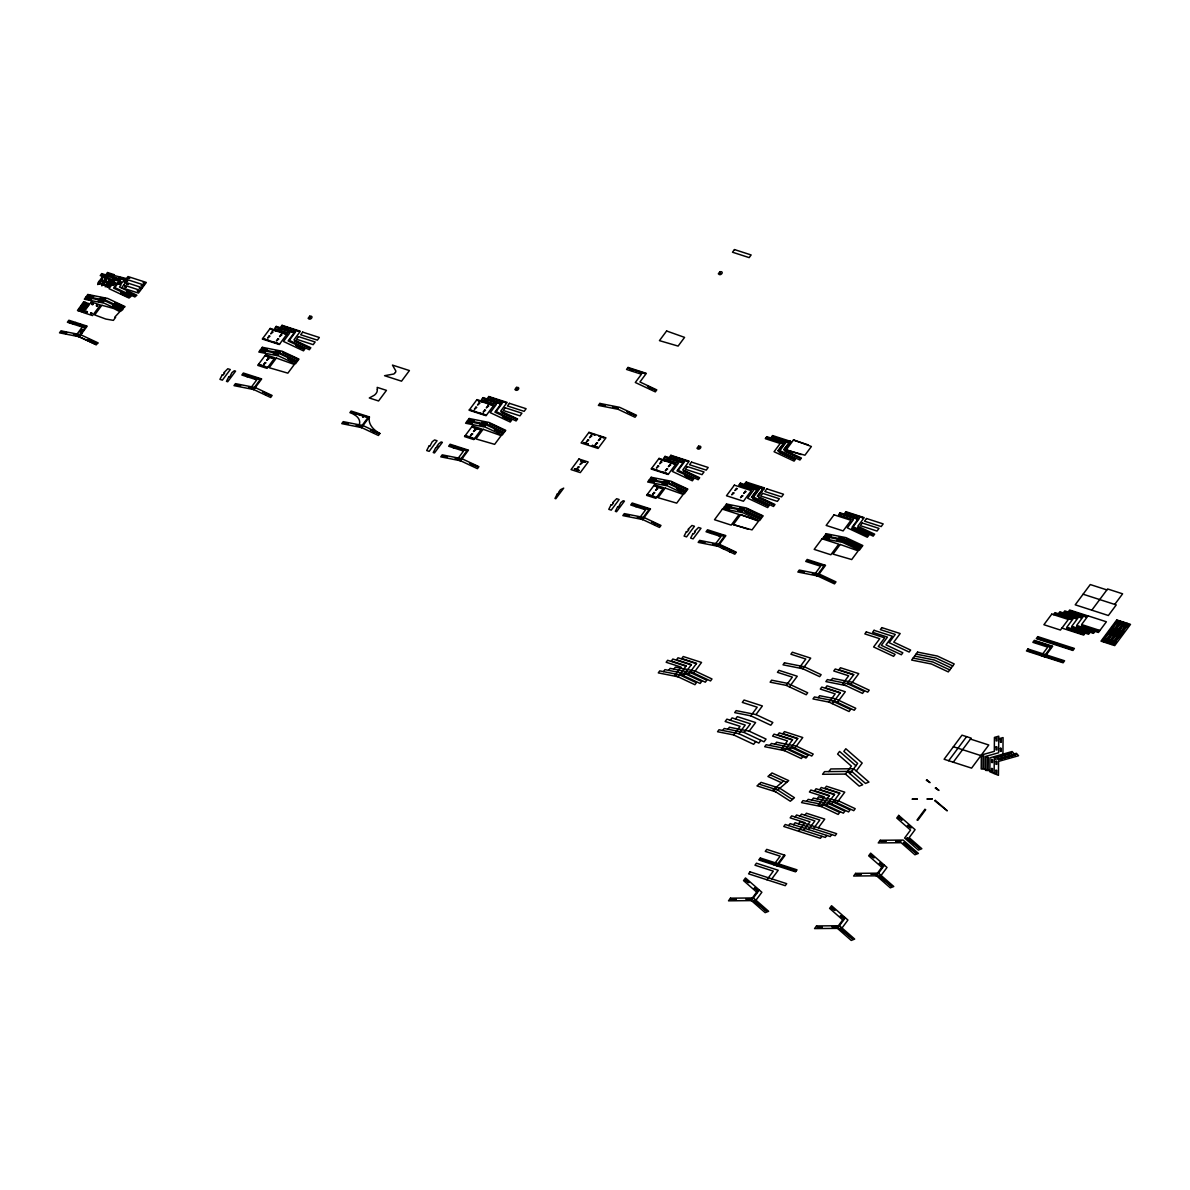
<?xml version="1.0" encoding="UTF-8"?>
<svg xmlns="http://www.w3.org/2000/svg" width="1190" height="1190" viewBox="0 0 1190 1190"><rect width="100%" height="100%" fill="white"/><g stroke="black" fill="none" stroke-linecap="round" stroke-linejoin="round"><path stroke-width="1.5" d="M994.141 773.545L994.245 759.607L1016.424 753.315L1018.566 755.724L998.559 761.392L998.455 775.345L989.842 771.76L989.946 757.822L1012.125 751.53L1014.267 753.939M1002.932 754.133L1003.066 737.577L998.737 738.797M632.158 369.376L631.384 370.402L632.976 369.644M640.666 372.113L639.908 373.154L641.499 372.381M75.744 322.46L75.208 323.174L79.79 324.662L80.325 323.948M86.364 325.896L78.481 336.502L96.167 344.669L98.205 342.958L80.786 334.777L60.973 330.85L59.5 332.843L79.343 336.77L87.197 326.164L68.871 320.244L67.384 322.237L82.274 327.042L76.145 335.283L96.167 344.669M125.694 282.387L121.752 287.683L138.442 293.067L146.325 282.461L127.985 276.541L124.043 281.851L142.383 287.772M264.448 339.12L269.029 340.608M271.632 329.466L276.214 330.954M280.334 328.336L279.62 329.288L281.152 328.604M246.36 376.471L247.49 374.969M247.193 376.739L248.308 375.237M273.269 341.976L277.85 343.449M280.438 332.322L285.02 333.795M285.05 328.752L286.18 327.235M285.883 329.02L286.998 327.503M260.803 365.181L265.385 366.654M267.259 356.479L271.841 357.967M288.858 331.088L288.144 332.04L289.676 331.356M254.883 379.223L256.014 377.721M255.716 379.491L256.832 377.989M293.573 331.504L294.704 329.987M294.406 331.772L295.522 330.255M260.863 378.688L252.964 389.294L253.797 389.561L261.681 378.955L243.355 373.035L241.868 375.029L256.772 379.833L250.644 388.089L270.651 397.475L272.123 395.482L255.27 387.568L235.471 383.641L233.984 385.634L253.797 389.561M355.245 412.96L354.129 414.477L356.078 413.228M363.768 415.712L362.653 417.229L364.601 415.979M368.617 416.693L360.734 427.299L361.552 427.567L369.436 416.961L351.11 411.041L349.905 412.662A16.258 9.788 5.6 0 1 358.398 426.079L378.405 435.466L379.878 433.487A28.307 17.032 5.6 0 1 369.436 416.961M471.225 410.327L475.807 411.799M478.395 400.673L482.991 402.146M487.112 399.528L486.398 400.495L487.93 399.795M453.137 447.678L454.268 446.161M453.955 447.946L455.086 446.429M480.046 413.168L484.628 414.656M487.216 403.514L491.797 405.002M491.827 399.944L492.943 398.442M492.645 400.212L493.776 398.71M467.566 436.373L472.162 437.861M474.037 427.686L478.618 429.159M495.635 402.279L494.921 403.246L496.453 402.547M461.661 450.43L462.791 448.913M462.479 450.698L463.609 449.18M500.35 402.696L501.466 401.194M501.169 402.964L502.299 401.461M467.625 449.894L459.742 460.5L460.575 460.768L468.458 450.162L450.132 444.242L448.645 446.235L463.535 451.04L457.406 459.281L477.428 468.667L478.901 466.673L462.047 458.775L442.234 454.848L440.761 456.841L460.575 460.768M653.31 469.098L657.891 470.571M660.48 459.444L665.061 460.932M669.182 458.314L668.468 459.266L670.015 458.581M635.207 506.449L636.338 504.947M636.04 506.717L637.156 505.214M662.116 471.939L666.697 473.427M669.286 462.285L673.882 463.773M673.897 458.73L675.028 457.213M674.73 458.998L675.846 457.481M649.651 495.159L654.232 496.632M656.121 486.457L660.703 487.93M677.705 461.065L676.991 462.018L678.523 461.318M643.731 509.201L644.861 507.699M644.563 509.469L645.679 507.952M682.42 461.482L683.551 459.965M683.253 461.75L684.369 460.232M649.71 508.666L641.827 519.271L642.645 519.539L650.528 508.933L632.202 503.013L630.73 505.006L645.62 509.811L639.491 518.052L659.498 527.438L660.971 525.459L644.132 517.546L624.319 513.619L622.831 515.612L642.645 519.539M766.895 437.905L783.927 442.814M772.741 436.804L789.773 441.713M740.492 484.36L757.524 489.269M746.323 483.259L763.37 488.168M710.534 533.209L711.308 532.168M711.367 533.477L712.141 532.436M784.284 442.338L777.873 450.951L784.686 442.472M719.058 535.961L719.831 534.92M790.13 441.237L783.719 449.85L790.532 441.371M719.89 536.229L720.664 535.188M757.881 488.793L751.47 497.405L758.283 488.926M725.037 535.426L717.154 546.031L717.972 546.299L725.855 535.693L707.529 529.773L706.042 531.752L720.947 536.571L714.818 544.812L734.825 554.198L736.298 552.205L719.444 544.306L699.646 540.379L698.158 542.372L717.972 546.299M763.727 487.692L757.316 496.304L764.129 487.826M663.47 671.621L664.942 669.628L688.475 674.299L696.626 663.321L681.736 658.516L683.224 656.523L701.55 662.443L693.666 673.049L670.134 668.378L668.661 670.372M673.852 669.122L675.325 667.129L695.139 671.056L711.992 678.969L710.519 680.948L690.498 671.562M824.7 565.086L816.816 575.692L817.634 575.96L825.533 565.354L807.192 559.449L805.719 561.427L820.609 566.232L814.481 574.487L834.488 583.874L835.975 581.88L819.122 573.982L799.308 570.055L797.836 572.033L817.634 575.96M722.732 730.481L724.204 728.488L744.018 732.415L764.025 741.801L766.048 739.079L749.194 731.166L729.396 727.239L727.908 729.232M730.333 720.248L732.088 717.882L750.429 723.803L744.018 732.415M735.524 718.998L737.279 716.633L755.605 722.553L749.194 731.166M733.65 734.929L740.061 726.317L725.156 721.497L726.912 719.147L745.238 725.052L738.826 733.68L719.028 729.753L717.54 731.731L733.65 734.929L753.657 744.315L755.68 741.578M750.801 715.83L757.197 707.202L742.307 702.398L744.062 700.032L762.388 705.953L755.977 714.565L736.179 710.638L734.691 712.631L750.801 715.83L770.808 725.216L772.831 722.479L755.977 714.565M786.218 685.366L806.225 694.752L807.698 692.773L787.691 683.372L771.596 680.189L770.123 682.182L786.218 685.366L792.347 677.125L777.442 672.32L778.929 670.327L797.255 676.247L789.372 686.853M760.871 740.329L758.833 743.066L738.826 733.68M769.885 745.461L771.358 743.467L794.875 748.138L802.759 737.532L784.433 731.612L782.961 733.605L797.85 738.41L789.699 749.388L766.182 744.732L764.694 746.71L784.507 750.637L792.659 739.659L777.769 734.855M777.501 735.227L779.257 732.861L797.583 738.782M775.077 744.211L776.549 742.218L796.363 746.145L813.201 754.058L811.729 756.037L791.722 746.651M818.17 697.682L819.642 695.704L835.737 698.887L855.759 708.273L854.271 710.266L834.264 700.88L814.451 696.953L812.978 698.932L829.073 702.13L849.08 711.516L850.567 709.523L830.546 700.137M831.066 680.323L832.539 678.345L852.352 682.272L869.206 690.17L867.718 692.163L847.711 682.777M829.073 702.13L835.202 693.889L820.312 689.084L821.784 687.091L840.11 693.011M832.227 703.617L840.393 692.639L825.503 687.82L826.976 685.842L845.302 691.747L837.418 702.353M802.834 756.557L801.361 758.551L781.354 749.164L787.482 740.924L772.593 736.104L774.065 734.126L792.391 740.031M788.687 825.607L790.16 823.614L830.263 836.555L831.736 834.562M795.098 816.98L796.571 814.986L814.897 820.907L808.501 829.534M806.701 801.346L808.189 799.368L831.706 804.024L839.857 793.046L824.968 788.241L826.44 786.248L844.766 792.168L836.882 802.774L813.365 798.103L811.892 800.096M828.835 771.596L830.798 768.948L853.691 768.74L868.953 782.083L865.487 783.436L851.713 771.388L824.551 771.641L822.573 774.288L845.45 774.08L859.225 786.129L862.691 784.775L847.429 771.432M793.596 824.715L795.084 822.736L835.172 835.678L836.659 833.684L799.992 821.859L798.52 823.837M800.007 816.102L801.495 814.109L819.821 820.029L813.41 828.657M804.931 815.224L806.404 813.231L824.73 819.151L818.333 827.764M817.084 798.847L818.556 796.854L838.37 800.781L855.208 808.694L853.736 810.673L833.729 801.286M773.753 864.788L780.164 856.175L765.274 851.371L766.747 849.377L785.073 855.298L777.189 865.904M798.668 831.289L805.08 822.662L790.175 817.857L791.662 815.879L809.988 821.784L803.577 830.412M776.371 865.636L784.255 855.03M766.895 879.752L773.307 871.139L754.981 865.219L756.453 863.226L778.215 870.262L771.819 878.875M845.45 774.08L851.371 766.122L837.596 754.088L839.56 751.44L855.922 765.735M755.947 900.205L761.868 892.262L745.505 877.952L743.527 880.615L757.316 892.649M850.002 773.693L857.633 763.43L843.859 751.396L845.822 748.748L862.185 763.043L856.264 771.001M821.918 836.332L820.431 838.31L783.779 826.485L785.251 824.491L825.354 837.433L826.827 835.439M1053.433 614.65L1054.92 612.657L1073.246 618.577L1066.835 627.189L1088.612 634.211L1090.085 632.232M948.683 760.722L966.577 736.655M1058.356 613.757L1059.829 611.779L1078.155 617.684L1071.759 626.312L1093.521 633.333L1094.993 631.34M1032.667 651.718L1028.443 649.77L1027.729 650.722L1044.344 656.077M1039.063 643.106L1034.14 642.109L1034.839 641.142L1051.454 646.512M1059.65 615.423L1054.712 614.412L1055.426 613.46L1072.041 618.815L1071.327 619.782L1067.103 617.818M1042.485 639.387L1038.26 637.423L1037.546 638.39L1054.161 643.745L1054.875 642.793L1049.937 641.797M1063.265 612.88L1064.753 610.901L1083.079 616.807L1076.667 625.434L1098.444 632.455L1106.388 621.775L1088.047 615.855L1081.591 624.557L1099.917 630.462M953.264 762.21L971.159 738.127L961.996 735.167L944.101 759.25L971.59 768.13L988.786 745L970.46 739.079M1064.574 614.531L1059.636 613.534L1060.335 612.582L1076.95 617.937L1076.236 618.904L1072.012 616.941M1068.189 612.002L1069.661 610.009L1087.987 615.929M1069.483 613.653L1064.544 612.657L1065.258 611.705L1081.874 617.06L1081.16 618.012L1076.935 616.063M1040.105 654.128L1045.043 655.125M1046.516 645.501L1050.74 647.464M1041.339 655.75L1047.75 647.137L1032.861 642.332L1034.333 640.339L1052.659 646.259L1044.775 656.865M1074.406 612.776L1069.468 611.779L1070.167 610.827L1086.782 616.182L1086.068 617.134L1081.844 615.185M842.014 927.992L847.92 920.034L831.557 905.739L829.594 908.386L843.368 920.435M881.091 875.409L887.011 867.465L870.649 853.156L868.67 855.818L882.445 867.852M1043.957 656.597L1051.841 645.991M1050.993 657.639L1046.769 655.69L1046.055 656.642L1062.596 661.982L1063.31 661.03L1058.371 660.019M1071.58 629.956L1067.356 627.993L1066.642 628.945L1083.183 634.285L1083.897 633.333L1078.958 632.336M1060.825 645.307L1056.586 643.344L1055.887 644.296L1072.428 649.636L1073.142 648.684L1068.204 647.687M1076.489 629.079L1072.264 627.115L1071.55 628.067L1088.091 633.407L1088.805 632.455L1083.867 631.459M1091.825 610.173L1107.592 588.961L1122.616 593.81L1114.733 604.416M1081.413 628.186L1077.173 626.238L1076.474 627.189L1093.015 632.53L1093.729 631.578L1088.791 630.581M1086.321 627.309L1082.097 625.36L1081.383 626.312L1097.924 631.652L1098.638 630.7L1093.699 629.688M1085.176 633.11L1083.688 635.088L1061.926 628.067M1103.085 641.187L1110.196 631.607M1110.939 630.626L1118.079 621.002M1104.424 642.258L1120.192 621.046M1106.522 642.303L1113.632 632.723M1114.375 631.726L1121.53 622.117M1107.86 643.374L1123.628 622.147M1109.958 643.403L1117.068 633.839M1117.812 632.842L1124.966 623.233M1111.296 644.474L1127.064 623.263M1113.394 644.519L1120.519 634.939M1121.248 633.943L1128.403 624.334M783.526 780.952L772.965 790.041L790.339 801.242L794.444 797.716L779.822 788.271L761.079 782.366L756.974 785.906L775.716 791.811M299.538 347.019L298.526 347.867L300.282 347.361M291.52 360.034L290.509 360.882L292.264 360.392M266.694 393.652L265.682 394.5L267.438 393.994M374.463 431.658L373.437 432.505L375.207 432M506.315 418.211L505.304 419.073L507.059 418.568M498.283 431.241L497.271 432.089L499.041 431.583M473.471 464.844L472.46 465.707L474.215 465.201M651.361 388.059L650.35 388.907L652.105 388.401M631.072 413.421L630.06 414.269L631.831 413.763M688.385 476.997L687.374 477.845L689.129 477.339M680.368 490.012L679.356 490.86L681.111 490.354M655.541 523.63L654.53 524.478L656.3 523.972M722.404 548.367L723.907 547.117M723.148 548.724L724.651 547.46M729.366 551.639L730.868 550.375M730.11 551.996L731.612 550.732M985.528 769.261L981.215 768.978L981.319 755.04L994.319 751.351L994.423 737.413L998.752 736.179L998.633 752.749L985.632 756.423L985.528 770.376L989.842 770.659M88.491 295.745L93.356 296.712M100.51 298.125L105.375 299.092M86.454 298.482L91.318 299.449M98.473 300.862L103.337 301.829M61.627 332.099L66.506 333.066M73.661 334.479L78.525 335.446M361.552 427.567L341.753 423.64L343.226 421.647L363.039 425.574L379.878 433.487M916.077 654.098L935.875 658.025L952.729 665.939M914.589 656.092L934.403 660.019L951.256 667.932M913.117 658.085L932.915 662.012L949.769 669.911M845.688 685.514L825.875 681.587L827.362 679.594L850.865 684.25L858.764 673.644L840.423 667.739L838.95 669.717L853.84 674.537L847.161 683.521L864.014 691.435L862.542 693.413L842.52 684.027L848.663 675.786L833.759 670.981L835.246 668.988L853.572 674.909M759.027 784.136L777.769 790.041L788.717 780.625L772.027 772.95L767.922 776.49L781.473 782.723M793.418 440.122L808.322 444.926M771.908 436.537L790.234 442.457M771.73 436.775L790.071 442.695M766.062 437.637L784.403 443.558M765.884 437.875L784.225 443.796M786.248 449.761L801.138 454.58M1106.879 589.913L1090.263 584.558L1075.21 604.817L1108.366 615.513L1116.25 604.907L1083.093 594.212M126.021 279.204L144.347 285.109M107.948 274.131L112.529 275.604M119.134 277.731L123.715 279.219M269.847 328.901L286.805 334.375M102.102 275.217L106.683 276.705M113.288 278.832L117.87 280.305M745.505 482.991L763.831 488.912M745.327 483.229L763.653 489.149M123.73 285.035L140.405 290.42M739.659 484.092L757.985 490.012M739.481 484.33L757.807 490.25M476.61 400.093L493.582 405.567M658.695 458.864L675.667 464.353M262.663 338.555L279.635 344.029M469.44 409.747L486.413 415.221M651.51 468.518L668.482 474.007M1116.116 623.664L1118.912 621.269L1117.261 620.734L1110.121 630.358L1111.772 630.879L1113.736 628.231L1112.918 627.963M1119.552 624.765L1122.349 622.385L1120.697 621.849L1113.557 631.459L1115.209 631.994L1117.172 629.346L1116.354 629.079M1122.988 625.88L1125.785 623.486L1124.134 622.965L1116.994 632.574L1118.645 633.11L1120.608 630.447L1119.79 630.179M1126.424 626.981L1129.221 624.601L1127.57 624.066L1120.43 633.675L1122.081 634.211L1124.044 631.563L1123.226 631.295M1069.81 611.303L1086.425 616.658M1064.901 612.181L1081.517 617.536M264.924 355.721L274.191 358.711M1059.993 613.058L1076.593 618.413M1055.069 613.936L1071.684 619.306M91.913 304.164L92.835 304.462M96.494 305.637L97.416 305.934M471.701 426.927L480.953 429.917M653.771 485.698L663.038 488.688M740.537 514.794L755.427 519.599M1081.74 625.836L1098.281 631.176M1108.232 634.27L1111.029 631.875L1109.378 631.355L1102.267 640.919L1103.904 641.455L1105.882 638.807L1105.049 638.539M1111.668 635.371L1114.465 632.991L1112.814 632.455L1105.703 642.035L1107.34 642.555L1109.318 639.908L1108.5 639.64M1115.104 636.486L1117.901 634.091L1116.25 633.571L1109.139 643.136L1110.791 643.671L1112.754 641.023L1111.936 640.755M1118.541 637.587L1121.337 635.207L1119.686 634.672L1112.576 644.251L1114.227 644.787L1116.19 642.124L1115.372 641.856M1076.831 626.713L1093.372 632.054M258.468 364.423L267.72 367.413M1071.907 627.591L1088.448 632.931M86.349 311.646L87.272 311.944M90.931 313.119L91.853 313.416M1066.999 628.469L1083.54 633.809M465.231 435.629L474.498 438.619M647.315 494.4L656.568 497.39M733.352 524.448L748.242 529.253M260.506 379.164L243.474 374.255L260.149 379.64M368.26 417.169L351.228 412.261L367.903 417.645M69.258 321.85L73.84 323.338M80.444 325.465L85.025 326.938M467.268 450.37L450.237 445.462L466.926 450.846M649.353 509.141L632.321 504.233L648.996 509.618M824.343 565.562L807.311 560.668L823.986 566.053M724.68 535.902L707.648 530.993L724.323 536.378M83.419 329.868L84.237 330.136M1037.903 637.914L1054.518 643.269M1056.244 643.82L1072.785 649.16M81.441 332.531L82.259 332.798M1034.482 641.618L1051.097 646.988M1028.086 650.246L1044.686 655.601M1046.412 656.166L1062.953 661.506M696.358 663.693L678.017 657.773L676.545 659.766L691.435 664.57L683.283 675.548L659.751 670.892L658.278 672.886L678.077 676.812L686.243 665.82L671.353 661.015L672.826 659.022L691.167 664.942M953.398 746.725L980.902 755.605M685.961 666.207L667.635 660.286L666.162 662.28L681.052 667.084L674.923 675.325L694.93 684.711L696.403 682.733L679.564 674.819M839.59 793.418L821.249 787.497L819.776 789.491L834.666 794.295L826.514 805.273L802.997 800.617L801.525 802.61L821.338 806.537L829.49 795.545L814.6 790.74L816.072 788.747L834.398 794.667M829.222 795.932L810.881 790.011L809.408 791.99L824.298 796.809L818.17 805.05L838.177 814.436L839.664 812.443L822.811 804.544M759.785 858.749L796.437 870.589M759.428 859.225L796.08 871.065M769.975 774.72L786.664 782.38M126.824 291.877L135.11 295.76M120.978 292.963L129.264 296.846M114.984 303.242L123.269 307.139M112.961 305.979L121.231 309.876M88.134 339.596L96.42 343.479M689.947 672.305L706.801 680.219L705.313 682.197L685.306 672.811M684.756 673.555L701.609 681.468L700.122 683.462L680.115 674.076M791.172 747.394L808.025 755.308L805.987 758.045L785.98 748.659M786.53 747.915L806.552 757.301M833.178 802.03L850.032 809.944L848.544 811.937L828.538 802.536M827.987 803.295L844.841 811.193L843.368 813.186L823.361 803.8M775.017 788.271L792.391 799.472M983.029 755.933L982.925 768.011L983.832 768.071L983.922 755.992L983.029 755.933M987.343 757.316L987.239 769.394L988.146 769.454L988.236 757.376L987.343 757.316M991.568 768.517L991.553 771.536L992.445 771.596L992.475 768.576L991.568 768.517M991.642 759.458L991.612 762.478L992.519 762.537L992.534 759.518L991.642 759.458M995.881 770.317L995.852 773.336L996.759 773.396L996.774 770.376L995.881 770.317M995.956 761.258L995.926 764.277L996.818 764.337L996.848 761.317L995.956 761.258M996.06 746.904L996.045 749.923L996.937 749.983L996.967 746.963L996.06 746.904M996.134 737.86L996.104 740.879L997.012 740.939L997.027 737.919L996.134 737.86M1000.374 748.302L1000.344 751.321L1001.251 751.381L1001.266 748.361L1000.374 748.302M1000.448 739.243L1000.418 742.263L1001.326 742.322L1001.34 739.302L1000.448 739.243M377.349 389.383L377.141 391.302A14.548 8.761 5.6 0 1 376.501 392.804A16.258 9.773 5.6 0 1 374.3 395.229L369.317 397.981L378.569 400.971L386.453 390.365L377.2 387.375L377.349 389.383M61.835 331.579L61.434 332.62L66.298 333.587L66.7 332.546L61.835 331.579M86.647 297.961L86.26 299.002L91.124 299.969L91.511 298.928L86.647 297.961M73.854 333.959L73.453 335L78.332 335.967L78.719 334.925L73.854 333.959M88.685 295.224L88.298 296.265L93.162 297.232L93.549 296.191L88.685 295.224M98.666 300.341L98.279 301.382L103.143 302.349L103.545 301.308L98.666 300.341M100.704 297.604L100.317 298.645L105.181 299.612L105.568 298.571L100.704 297.604M235.635 384.801L240.499 385.753L235.635 384.801M260.461 351.184L265.325 352.151L260.461 351.184M262.484 348.447L267.363 349.414L262.484 348.447M248.636 387.375L253.5 388.342L248.636 387.375M273.447 353.757L278.311 354.724L273.447 353.757M275.485 351.02L280.349 351.987L275.485 351.02M343.389 422.792L348.268 423.759L343.389 422.792M356.39 425.365L361.254 426.332L356.39 425.365M442.412 455.993L447.276 456.96L442.412 455.993M467.224 422.376L472.103 423.343L467.224 422.376M469.262 419.639L474.126 420.606L469.262 419.639M455.398 458.566L460.277 459.533L455.398 458.566M480.224 424.964L485.089 425.916L480.224 424.964M482.262 422.227L487.127 423.179L482.262 422.227M600.013 404.57L604.877 405.522L600.013 404.57M613.014 407.144L617.878 408.111L613.014 407.144M624.482 514.764L629.346 515.731L624.482 514.764M649.309 481.162L654.173 482.114L649.309 481.162M651.346 478.425L656.211 479.377L651.346 478.425M637.483 517.353L642.347 518.304L637.483 517.353M662.295 483.735L667.173 484.702L662.295 483.735M664.332 480.998L669.197 481.965L664.332 480.998M699.809 541.524L704.673 542.491L699.809 541.524M724.636 507.907L729.5 508.874L724.636 507.907M726.659 505.17L731.538 506.137L726.659 505.17M712.81 544.098L717.674 545.065L712.81 544.098M737.621 510.48L742.486 511.447L737.621 510.48M739.659 507.743L744.524 508.71L739.659 507.743M799.487 571.2L804.351 572.167L799.487 571.2M824.298 537.582L829.162 538.549L824.298 537.582M826.336 534.846L831.2 535.812L826.336 534.846M812.473 573.773L817.337 574.74L812.473 573.773M837.299 540.156L842.163 541.123L837.299 540.156M839.322 537.419L844.201 538.386L839.322 537.419M395.437 372.351L394.753 373.229A7.11 4.269 5.6 0 1 393.712 374.017L384.563 375.698L401.536 381.172L409.42 370.566L392.462 365.092L395.839 370.997A7.824 4.715 5.6 0 1 395.437 372.351M101.7 273.611L100.228 275.604L115.118 280.409L108.989 288.649L129.011 298.036L131.049 296.325L113.63 288.144L116.248 283.235L117.081 283.503L120.041 279.531L108.052 276.541L108.588 275.827L101.7 273.611M85.799 297.232L84.326 299.226L104.155 303.167L120.978 311.051L123.031 309.341L105.612 301.159L85.799 297.232M87.837 294.495L86.349 296.488L106.193 300.43L123.016 308.314L125.069 306.603L107.636 298.422L87.837 294.495M102.459 274.741L101.745 275.693L106.327 277.181L107.04 276.229L102.459 274.741M83.583 301.948L82.006 304.075C84.193 307.139 88.596 301.219 83.583 301.948M79.075 308.27L77.499 310.397C79.685 313.461 84.088 307.541 79.075 308.27M81.322 305.22L79.745 307.332C81.931 310.397 86.335 304.476 81.322 305.22M99.573 280.617L97.996 282.744C100.912 286.537 105.91 279.814 99.573 280.617M101.879 277.582L100.302 279.695C103.218 283.488 108.216 276.764 101.879 277.582M69.615 321.374L68.901 322.326L73.483 323.814L74.197 322.862L69.615 321.374M83.672 302.974L84.207 303.792L83.672 302.974M99.588 281.613L100.109 282.432L99.588 281.613M101.879 278.564L102.4 279.397L101.879 278.564M79.18 309.296L79.7 310.114L79.18 309.296M81.411 306.232L81.931 307.065L81.411 306.232M98.636 283.279L97.684 284.544L99.975 283.711L98.636 283.279M107.546 272.525L106.074 274.503L120.963 279.308L114.835 287.563L134.857 296.95L136.895 295.224L119.476 287.058L120.949 285.065L120.131 284.797L125.887 278.43L113.898 275.455L114.419 274.741L107.546 272.525M108.305 273.655L107.591 274.607L112.172 276.08L112.886 275.128L108.305 273.655M82.08 309.251L80.504 311.363C82.69 314.428 87.093 308.507 82.08 309.251M84.282 306.202L82.705 308.329C84.892 311.393 89.295 305.473 84.282 306.202M86.454 303.153L84.877 305.265C87.063 308.329 91.466 302.409 86.454 303.153M86.558 304.164L87.078 304.982L86.558 304.164M82.184 310.263L82.705 311.096L82.184 310.263M84.371 307.228L84.892 308.046L84.371 307.228M103.485 281.822L101.909 283.949C104.824 287.742 109.822 281.019 103.485 281.822M105.717 278.817L104.14 280.929C107.055 284.737 112.053 277.999 105.717 278.817M103.485 282.804L104.006 283.637L103.485 282.804M105.717 279.799L106.252 280.632L105.717 279.799M102.548 284.484L101.596 285.749L103.887 284.916L102.548 284.484M91.243 302.007L83.359 312.613L92.523 315.573L100.406 304.967L91.243 302.007M86.528 311.408L85.963 312.167L86.87 312.464L87.45 311.706L86.528 311.408M92.299 303.629L91.734 304.402L92.656 304.7L93.222 303.926L92.299 303.629M108.855 281.688L107.918 282.967L110.209 282.134L108.855 281.688M110.358 279.68L109.421 280.944L111.711 280.111L110.358 279.68M106.088 285.451L105.137 286.731L107.442 285.897L106.088 285.451M107.487 283.562L106.55 284.841L108.84 284.008L107.487 283.562M113.645 278.356L112.931 279.308L117.513 280.781L118.227 279.829L113.645 278.356M108.082 286.106L107.145 287.37L109.435 286.537L108.082 286.106M109.614 284.232L108.677 285.511L110.968 284.678L109.614 284.232M110.997 282.342L110.06 283.607L112.351 282.774L110.997 282.342M112.514 280.364L111.562 281.643L113.868 280.81L112.514 280.364M80.801 324.989L80.087 325.941L84.669 327.414L85.383 326.462L80.801 324.989M91.109 312.881L90.544 313.654L91.451 313.952L92.032 313.178L91.109 312.881M96.881 305.116L96.316 305.889L97.238 306.172L97.803 305.413L96.881 305.116M114.612 282.714L112.633 285.362L115.43 282.982L114.612 282.714M119.491 277.255L118.777 278.207L123.358 279.695L124.072 278.743L119.491 277.255M81.768 329.347L79.79 331.995L82.586 329.615L81.768 329.347M101.864 305.265L94.694 314.919L105.821 319.054L113.377 320.363L115.623 317.343L114.805 317.075L119.848 311.661L113.675 308.493L101.864 305.265M120.443 281.613L118.479 284.261L121.276 281.881L120.443 281.613M126.155 280.557L127.553 281.004L126.155 280.557M128.118 277.91L129.531 278.356L128.118 277.91M124.772 286.686L126.185 287.147L124.772 286.686M126.75 284.038L128.148 284.484L126.75 284.038M137.386 290.762L138.709 291.178L137.386 290.762M139.364 288.114L140.673 288.53L139.364 288.114M141.327 285.451L142.651 285.883L141.327 285.451M143.306 282.804L144.615 283.235L143.306 282.804M222.247 374.85L219.927 379.357L222.396 380.146L230.28 369.54L227.811 368.751L223.824 372.723L224.657 372.991L223.08 375.118L222.247 374.85M228.792 376.843L226.472 381.35L227.707 381.752L235.59 371.146L234.356 370.745L231.946 372.604L229.625 377.111L228.792 376.843M270.19 328.425L262.306 339.031L279.278 344.505L287.162 333.899L270.19 328.425M269.133 335.967L267.557 338.094L269.952 336.235L269.133 335.967M272.287 331.727L270.71 333.84L273.105 331.995L272.287 331.727M276.199 326.402L274.712 328.395L289.616 333.2L283.473 341.456L303.495 350.842L304.967 348.849L288.114 340.935L294.525 332.322L276.199 326.402M276.66 327.146L293.35 332.531L276.66 327.146M260.283 350.038L258.81 352.017L278.609 355.944L295.462 363.857L296.95 361.864L280.096 353.966L260.283 350.038M262.321 347.301L260.848 349.28L280.647 353.207L297.5 361.12L298.973 359.127L282.134 351.228L262.321 347.301M282.045 325.316L280.557 327.295L295.447 332.114L289.319 340.355L309.341 349.741L310.813 347.748L293.96 339.849L300.371 331.237L282.045 325.316M282.506 326.06L299.196 331.445L282.506 326.06M265.638 354.769L257.754 365.375L267.006 368.364L274.89 357.759L265.638 354.769M277.939 338.808L276.363 340.935L278.772 339.076L277.939 338.808M281.093 334.568L279.516 336.696L281.926 334.836L281.093 334.568M265.117 362.504L263.54 364.616L265.95 362.772L265.117 362.504M268.271 358.25L266.694 360.377L269.104 358.517L268.271 358.25M276.363 358.056L269.178 367.71L287.861 373.154L294.332 364.452L276.363 358.056M309.712 316.183L308.136 318.31C310.322 321.36 314.725 315.454 309.712 316.183M309.817 317.195L310.337 318.028L309.817 317.195M298.467 336.621L296.503 339.269L313.178 344.654L315.142 342.006L298.467 336.621M302.662 332.114L300.683 334.762L317.358 340.147L319.337 337.499L302.662 332.114M429.025 446.042L426.689 450.549L429.173 451.352L437.057 440.746L434.588 439.943L432.178 441.802L429.843 446.31L429.025 446.042M435.57 448.05L433.234 452.557L434.484 452.944L442.368 442.338L441.133 441.951L438.723 443.796L437.147 445.923L437.965 446.19L435.57 448.05M476.967 399.617L469.083 410.223L486.055 415.697L493.939 405.091L476.967 399.617M482.962 397.609L481.489 399.602L496.379 404.407L490.25 412.647L510.257 422.034L511.745 420.04L494.891 412.142L501.302 403.529L482.962 397.609M475.911 407.159L474.334 409.286L476.729 407.426L475.911 407.159M479.064 402.919L477.488 405.046L479.882 403.187L479.064 402.919M483.438 398.353L500.112 403.737L483.438 398.353M467.06 421.23L465.588 423.224L485.386 427.151L502.24 435.049L503.712 433.071L486.874 425.157L467.06 421.23M469.098 418.493L467.611 420.487L487.424 424.413L504.277 432.312L505.75 430.334L488.897 422.42L469.098 418.493M488.807 396.508L487.335 398.501L502.225 403.306L496.096 411.562L516.103 420.948L517.591 418.954L500.737 411.041L507.148 402.428L488.807 396.508M489.283 397.252L505.958 402.637L489.283 397.252M472.415 425.975L464.531 436.581L473.784 439.571L481.667 428.965L472.415 425.975M484.717 410.014L483.14 412.127L485.55 410.282L484.717 410.014M487.87 405.76L486.294 407.887L488.703 406.028L487.87 405.76M471.895 433.696L470.318 435.823L472.728 433.963L471.895 433.696M475.048 429.456L473.471 431.583L475.881 429.724L475.048 429.456M483.125 429.263L475.955 438.917L494.638 444.346L501.109 435.659L483.125 429.263M516.49 387.39L514.913 389.502C517.1 392.566 521.503 386.646 516.49 387.39M516.594 388.401L517.115 389.219L516.594 388.401M505.244 407.813L503.266 410.461L519.956 415.846L521.919 413.198L505.244 407.813M509.424 403.321L507.461 405.969L524.136 411.353L526.114 408.705L509.424 403.321M599.849 403.41L598.362 405.403L618.175 409.33L635.029 417.244L636.501 415.251L619.663 407.337L599.849 403.41M628.023 367.442L626.535 369.436L641.425 374.24L635.296 382.481L655.318 391.867L656.791 389.889L639.937 381.975L646.348 373.363L628.023 367.442M628.484 368.186L645.173 373.571L628.484 368.186M588.976 432.342L581.092 442.948L598.064 448.437L605.948 437.831L588.976 432.342M583.591 442.576L588.172 444.048L583.591 442.576M590.404 433.398L594.985 434.886L590.404 433.398M666.608 330.984L659.438 340.637L678.121 346.082L684.577 337.38L666.608 330.984M587.905 439.898L586.328 442.011L588.738 440.166L587.905 439.898M591.058 435.659L589.481 437.771L591.891 435.912L591.058 435.659M734.468 249.573L732.49 252.221L749.164 257.605L751.143 254.958L734.468 249.573M578.935 458.998L571.051 469.604L580.303 472.594L588.187 461.988L578.935 458.998M719.92 271.692L718.344 273.804C720.545 276.868 724.933 270.948 719.92 271.692M720.024 272.703L720.545 273.536L720.024 272.703M574.458 468.934L579.039 470.407L574.458 468.934M580.556 460.709L585.138 462.196L580.556 460.709M592.397 445.417L596.978 446.904L592.397 445.417M599.225 436.254L603.806 437.727L599.225 436.254M557.322 493.954L554.986 498.461L555.819 498.729L563.703 488.123L560.475 489.715L558.898 491.842L559.731 492.11L557.322 493.954M578.414 466.733L576.838 468.845L579.247 467.001L578.414 466.733M581.568 462.479L579.991 464.606L582.401 462.746L581.568 462.479M596.726 442.74L595.149 444.867L597.544 443.007L596.726 442.74M599.879 438.5L598.302 440.612L600.697 438.768L599.879 438.5M611.095 504.813L608.774 509.335L611.244 510.123L619.127 499.517L616.658 498.714L612.672 502.701L613.505 502.968L611.928 505.081L611.095 504.813M617.64 506.821L615.319 511.328L616.554 511.73L624.438 501.124L623.203 500.722L620.808 502.567L618.473 507.089L617.64 506.821M659.052 458.388L651.168 468.994L668.126 474.483L676.024 463.877L659.052 458.388M657.981 465.945L656.404 468.057L658.799 466.212L657.981 465.945M661.134 461.69L659.558 463.817L661.967 461.958L661.134 461.69M665.046 456.38L663.574 458.373L678.464 463.178L672.335 471.419L692.342 480.805L693.815 478.826L676.961 470.913L683.372 462.3L665.046 456.38M665.522 457.124L682.197 462.508L665.522 457.124M649.13 480.001L647.658 481.995L667.471 485.922L684.324 493.835L685.797 491.842L668.944 483.928L649.13 480.001M651.168 477.264L649.695 479.258L669.494 483.185L686.347 491.098L687.835 489.105L670.981 481.191L651.168 477.264M670.892 455.294L669.405 457.272L684.31 462.077L678.181 470.333L698.188 479.719L699.661 477.726L682.807 469.827L689.218 461.199L670.892 455.294M671.353 456.038L688.043 461.408L671.353 456.038M654.485 484.747L646.601 495.352L655.854 498.342L663.737 487.736L654.485 484.747M666.802 468.786L665.225 470.913L667.62 469.053L666.802 468.786M669.955 464.546L668.378 466.659L670.773 464.814L669.955 464.546M653.979 492.467L652.403 494.594L654.798 492.734L653.979 492.467M657.133 488.227L655.556 490.354L657.951 488.495L657.133 488.227M665.21 488.034L658.025 497.688L676.708 503.132L683.179 494.43L665.21 488.034M698.575 446.161L696.983 448.273C699.185 451.337 703.573 445.417 698.575 446.161M698.664 447.172L699.185 448.005L698.664 447.172M687.314 466.584L685.351 469.247L702.026 474.632L704.004 471.969L687.314 466.584M691.509 462.092L689.531 464.74L706.22 470.124L708.184 467.477L691.509 462.092M686.422 531.573L684.101 536.08L686.571 536.883L694.454 526.278L691.985 525.474L687.999 529.446L688.832 529.714L687.255 531.841L686.422 531.573M692.967 533.566L690.646 538.088L693.115 538.877L700.999 528.271L698.53 527.482L694.543 531.454L695.377 531.722L693.8 533.834L692.967 533.566M766.777 436.685L765.304 438.664L780.194 443.483L774.065 451.724L794.072 461.11L795.545 459.117L778.706 451.218L785.102 442.606L766.777 436.685M734.379 485.148L726.48 495.754L743.452 501.228L751.336 490.622L734.379 485.148M772.622 435.585L771.135 437.578L786.04 442.382L779.911 450.623L799.918 460.024L801.391 458.031L784.537 450.118L790.948 441.505L772.622 435.585M733.308 492.69L731.731 494.817L734.126 492.957L733.308 492.69M736.461 488.45L734.885 490.578L737.279 488.718L736.461 488.45M740.373 483.14L738.886 485.133L753.791 489.938L747.662 498.179L767.669 507.565L769.142 505.572L752.288 497.673L758.699 489.06L740.373 483.14M722.389 509.112L714.506 519.718L731.181 525.102L739.064 514.496L722.389 509.112M724.457 506.762L722.985 508.755L742.798 512.682L759.637 520.58L761.124 518.602L744.271 510.689L724.457 506.762M726.495 504.024L725.022 506.018L744.821 509.945L761.674 517.843L763.162 515.865L746.309 507.952L726.495 504.024M746.219 482.039L744.732 484.032L759.637 488.837L753.493 497.078L773.515 506.479L774.988 504.486L758.134 496.572L764.545 487.96L746.219 482.039M742.114 495.546L740.537 497.658L742.947 495.813L742.114 495.546M745.267 491.291L743.691 493.419L746.1 491.559L745.267 491.291M793.596 439.869L786.069 449.998L804.931 455.205L811.402 446.503L793.596 439.869M740.716 514.556L733.174 524.686L752.035 529.877L758.506 521.19L740.716 514.556M762.641 493.344L760.678 495.992L777.353 501.377L779.331 498.729L762.641 493.344M766.836 488.852L764.858 491.5L781.547 496.885L783.511 494.237L766.836 488.852M834.041 514.824L826.158 525.43L843.13 530.904L851.014 520.298L834.041 514.824M840.036 512.816L838.563 514.794L853.453 519.599L847.325 527.854L867.332 537.24L868.819 535.247L851.966 527.348L858.362 518.721L840.036 512.816M840.512 513.559L857.187 518.944L840.512 513.559M822.052 538.773L814.168 549.378L830.858 554.763L838.742 544.157L822.052 538.773M824.135 536.437L822.647 538.43L842.461 542.357L859.314 550.256L860.786 548.263L843.933 540.364L824.135 536.437M826.158 533.7L824.685 535.693L844.498 539.62L861.352 547.519L862.824 545.526L845.971 537.627L826.158 533.7M845.882 511.715L844.409 513.708L859.299 518.513L853.17 526.754L873.177 536.14L874.665 534.161L857.811 526.248L864.208 517.635L845.882 511.715M846.358 512.459L863.033 517.843L846.358 512.459M840.2 544.47L833.03 554.109L851.713 559.553L858.168 550.851L840.2 544.47M862.319 523.02L860.34 525.668L877.015 531.052L878.993 528.405L862.319 523.02M866.499 518.513L864.535 521.175L881.21 526.56L883.173 523.898L866.499 518.513M784.493 662.83L783.02 664.823L802.819 668.75L810.702 658.144L792.376 652.224L790.904 654.217L805.794 659.022L799.665 667.263L819.672 676.649L821.145 674.671L804.306 666.757L784.493 662.83M866.32 631.92L864.847 633.913L879.737 638.718L873.609 646.958L893.616 656.345L895.088 654.366L878.235 646.453L884.646 637.84L866.32 631.92M874.055 630.313L872.582 632.307L887.472 637.111L881.344 645.352L901.351 654.753L902.838 652.76L885.985 644.846L892.396 636.234L874.055 630.313M881.85 627.621L880.362 629.614L895.267 634.419L889.123 642.674L909.145 652.061L910.618 650.067L893.764 642.169L900.175 633.541L881.85 627.621M730.481 898.167L728.518 900.815L751.396 900.607L765.17 912.641L768.636 911.302L753.374 897.959L730.481 898.167M750.042 871.854L748.57 873.832L785.221 885.672L786.709 883.679L750.042 871.854M760.351 857.99L758.863 859.983L795.53 871.824L797.002 869.831L760.351 857.99M917.55 652.12L911.629 660.063L931.443 663.99L948.296 671.904L954.202 663.946L937.363 656.047L917.55 652.12M758.461 889.733L750.578 900.339L751.396 900.607L759.279 890.001L758.461 889.733M816.548 925.939L814.57 928.587L837.448 928.379L851.237 940.427L854.688 939.074L839.426 925.731L816.548 925.939M855.625 873.371L853.647 876.019L876.539 875.81L890.313 887.844L893.779 886.505L878.503 873.163L855.625 873.371M880.228 840.274L878.25 842.922L901.142 842.713L914.917 854.762L918.383 853.409L903.106 840.066L880.228 840.274M898.718 815.388L896.754 818.036L910.529 830.084L904.608 838.043L918.397 850.077L921.848 848.738L909.175 837.641L915.08 829.683L898.718 815.388M1051.782 614.114L1043.898 624.72L1060.439 630.06L1068.337 619.455L1051.782 614.114M1027.922 648.966L1026.449 650.945L1063.101 662.785L1064.589 660.792L1027.922 648.966M1037.754 636.62L1036.282 638.614L1072.934 650.454L1074.406 648.461L1037.754 636.62M844.513 917.505L836.63 928.111L837.448 928.379L845.331 917.773L844.513 917.505M883.59 864.937L875.706 875.543L876.539 875.81L884.423 865.204L883.59 864.937M924.883 809.408L916.999 820.014L917.817 820.267L925.701 809.661L924.883 809.408M1116.755 619.931L1100.988 641.142L1114.733 645.59L1130.5 624.378L1116.755 619.931M121.484 292.547L120.473 293.395L128.758 297.277L129.755 296.429L121.484 292.547M127.33 291.446L126.319 292.294L134.604 296.176L135.601 295.343L127.33 291.446M115.49 302.825L114.493 303.673L122.763 307.555L123.775 306.708L115.49 302.825M113.452 305.562L112.455 306.41L120.74 310.293L121.737 309.445L113.452 305.562M88.64 339.18L87.629 340.028L95.914 343.91L96.911 343.062L88.64 339.18M294.599 340.861L309.936 348.06L294.599 340.861M282.774 352.24L298.11 359.44L282.774 352.24M295.73 345.234L304.09 349.161L295.73 345.234M287.712 358.25L296.072 362.176L287.712 358.25M262.886 391.867L271.246 395.794L262.886 391.867M370.64 429.858L379.015 433.785L370.64 429.858M501.377 412.067L516.713 419.267L501.377 412.067M489.551 423.447L504.872 430.631L489.551 423.447M502.507 416.426L510.867 420.353L502.507 416.426M494.475 429.456L502.849 433.368L494.475 429.456M469.663 463.059L478.023 466.986L469.663 463.059M647.553 386.259L655.913 390.186L647.553 386.259M627.264 411.636L635.639 415.563L627.264 411.636M683.462 470.838L698.783 478.038L683.462 470.838M671.621 482.218L686.957 489.417L671.621 482.218M684.577 475.212L692.952 479.124L684.577 475.212M676.56 488.227L684.919 492.154L676.56 488.227M651.733 521.845L660.108 525.757L651.733 521.845M779.346 452.23L794.682 459.429L779.346 452.23M785.192 451.144L800.528 458.329L785.192 451.144M752.943 498.684L768.264 505.884L752.943 498.684M758.774 497.599L774.11 504.798L758.774 497.599M746.948 508.978L762.284 516.163L746.948 508.978M744.91 511.715L760.246 518.899L744.91 511.715M720.099 545.317L735.42 552.517L720.099 545.317M852.1 528.777L867.436 535.976L852.1 528.777M857.945 527.691L873.282 534.89L857.945 527.691M846.12 539.07L861.456 546.255L846.12 539.07M844.082 541.807L859.418 548.992L844.082 541.807M819.255 575.41L834.592 582.609L819.255 575.41M927.04 780.015L926.326 780.298L930.03 782.633L927.04 780.015M935.995 787.84L935.266 788.122L938.97 790.443L935.995 787.84M935.34 800.409L934.626 800.677L947.285 810.836L935.34 800.409M899.164 817.515L898.45 817.798L902.154 820.118L899.164 817.515M745.952 880.079L745.238 880.362L748.927 882.683L745.952 880.079M908.119 825.339L907.39 825.607L911.094 827.943L908.119 825.339M754.891 887.904L754.177 888.186L757.881 890.507L754.891 887.904M907.479 837.894L906.75 838.177L919.409 848.321L907.479 837.894M754.252 900.458L753.538 900.741L766.182 910.886L754.252 900.458M871.095 855.283L870.366 855.565L874.07 857.886L871.095 855.283M903.998 842.565L903.284 842.847L915.928 853.007L903.998 842.565M880.035 863.107L879.321 863.39L883.025 865.71L880.035 863.107M879.395 875.661L878.681 875.944L891.325 886.089L879.395 875.661M832.003 907.851L831.289 908.134L834.993 910.469L832.003 907.851M840.958 915.675L840.229 915.958L843.933 918.278L840.958 915.675M840.318 928.245L839.59 928.527L852.248 938.672L840.318 928.245M1011.396 752.928L994.067 757.837L1011.396 752.928M1015.71 754.713L998.38 759.622L1015.71 754.713M917.267 799.1L912.314 799.144L917.267 799.1M932.127 798.951L927.174 799.011L932.127 798.951M885.925 841.256L880.972 841.3L885.925 841.256M900.785 841.122L895.832 841.166L900.785 841.122M861.322 874.352L856.369 874.397L861.322 874.352M876.182 874.219L871.229 874.263L876.182 874.219M736.179 899.149L731.225 899.194L736.179 899.149M751.039 899.015L746.085 899.06L751.039 899.015M822.231 926.936L817.277 926.98L822.231 926.936M837.106 926.802L832.137 926.846L837.106 926.802"/></g></svg>
